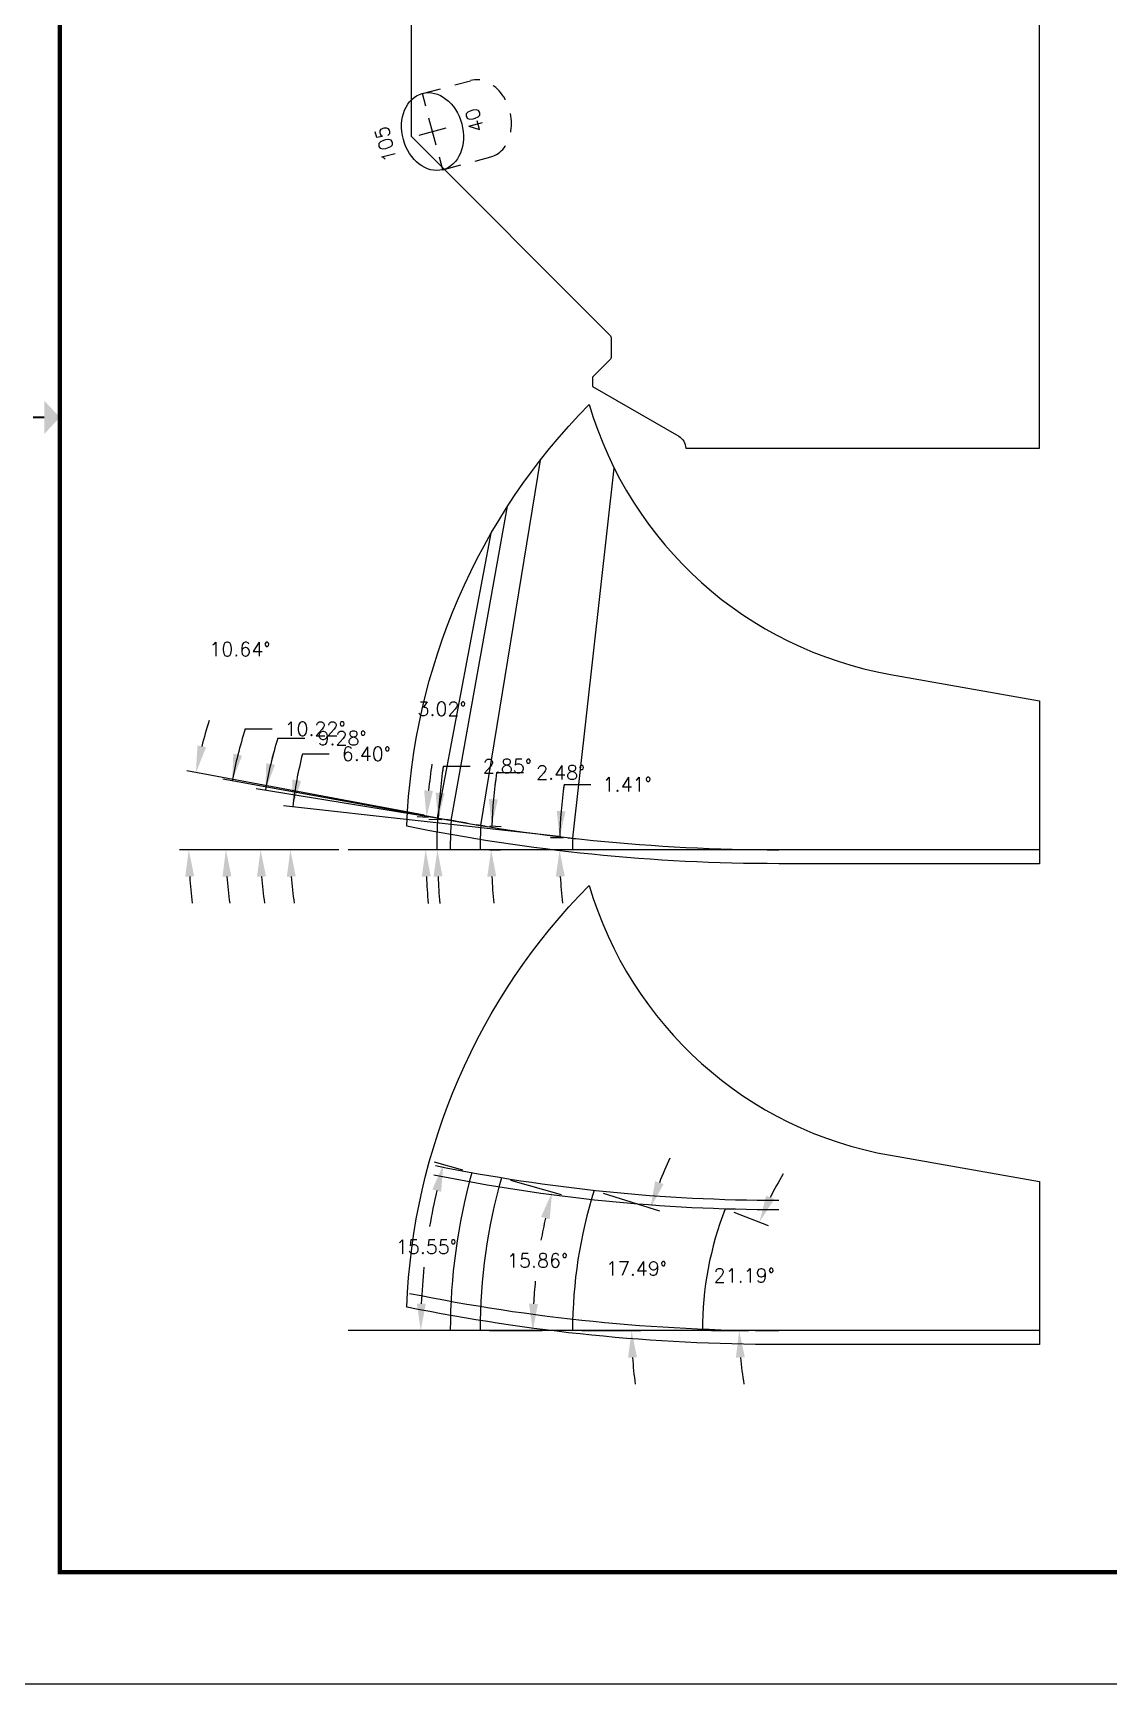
# Model space of a CAD drawing. Extents: x -22 to 22, y -21.4 to 26.8.
# Drawn here: x 0.44 to 7.66, y 0 to 11.08 of the extents above; entities that cross this region are included whole.
import ezdxf
from ezdxf.enums import TextEntityAlignment as Align

# ---------------------------------------------------------------- set-up
doc = ezdxf.new("R2010")
doc.units = 0
doc.header["$MEASUREMENT"] = 0
doc.header["$PDMODE"] = 3
doc.linetypes.add('CENTER2', pattern=[1.125, 0.75, -0.125, 0.125, -0.125])
doc.linetypes.add('HIDDEN2', pattern=[0.1875, 0.125, -0.0625])
doc.layers.get('0').update_dxf_attribs({"linetype": 'CONTINUOUS'})
doc.layers.get('Defpoints').update_dxf_attribs({"color": 10, "linetype": 'CONTINUOUS'})
doc.layers.add('Blade1', color=30, linetype='CONTINUOUS', true_color=0xff7f00)
for name, color, linetype in [('CLine', 5, 'CENTER2'), ('Dims', 4, 'CONTINUOUS'), ('Title Block', 7, 'CONTINUOUS')]:
    doc.layers.add(name, color=color, linetype=linetype)
doc.styles.add('RomanS', font='romans')
doc.dimstyles.get("Standard").update_dxf_attribs({"dimtxt": 0.094, "dimasz": 0.18, "dimexe": 0.0625, "dimexo": 0.0625, "dimgap": 0.09, "dimtad": 0, "dimtih": 1, "dimtoh": 1, "dimdec": 4, "dimzin": 4, "dimdsep": 46, "dimtxsty": 'RomanS', "dimcen": 0.09, "dimazin": 1, "dimtfac": 1, "dimtdec": 4, "dimtofl": 0, "dimtmove": 0, "dimatfit": 1, "dimfxl": 1, "dimtolj": 1, "dimtzin": 0, "dimarcsym": 0})

# ---------------------------------------------------------------- blocks, each defined once
blk = doc.blocks.new('COT_cblock')
at = {"layer": 'Title Block', "color": 8}
blk.add_lwpolyline([(0, 0), (22, 0), (22, 17), (0, 17)], close=True, dxfattribs=at)
at = {"layer": 'Title Block', "const_width": 0.03}
blk.add_lwpolyline([(21.38, 16.25), (0.62, 16.25), (0.62, 0.75), (21.38, 0.75)], close=True, dxfattribs=at)
at = {"layer": 'Title Block', "const_width": 0.015}
blk.add_lwpolyline([(0.44, 8.5), (0.515, 8.5)], dxfattribs=at)
at = {"layer": 'Title Block'}
blk.add_solid([(0.515, 8.387), (0.515, 8.612), (0.62, 8.5)], dxfattribs=at)
at = {"layer": 'Title Block', "color": 1, "style": 'RomanS', "flags": 8}
for tag, p in [('FNAME', (0.37, 3.75)), ('REVDATE', (0.37, 2.25)), ('USER', (0.37, 0.75))]:
    blk.add_attdef(tag, text='', height=0.047, rotation=90, dxfattribs=at).set_placement(p, align=Align.BOTTOM_LEFT)
at = {"layer": 'Title Block', "color": 3, "style": 'RomanS', "flags": 8}
for tag, height, p in [('DRAWN', 0.11, (16.95, 1.984)), ('TITL1', 0.125, (19.587, 1.684)), ('TITL2', 0.094, (19.587, 1.514)), ('TITL3', 0.094, (19.587, 1.374))]:
    blk.add_attdef(tag, text='', height=height, dxfattribs=at).set_placement(p, align=Align.MIDDLE_CENTER)
for tag, p in [('DDATE', (16.606, 1.672)), ('CHECK', (16.606, 1.406)), ('MATRL', (16.606, 1.149)), ('PDATE', (16.606, 0.883)), ('SCALE', (18.146, 0.855)), ('SHEET', (20.255, 0.855))]:
    blk.add_attdef(tag, text='', height=0.094, dxfattribs=at).set_placement(p, align=Align.MIDDLE_LEFT)
for tag, p in [('FSCM#', (18.587, 1.121)), ('DWG#', (20.06, 1.121)), ('REV#', (21.22, 1.121))]:
    blk.add_attdef(tag, text='', height=0.094, dxfattribs=at).set_placement(p, align=Align.TOP_CENTER)
blk = doc.blocks.new('*D84')
at = {"layer": 'Defpoints', "color": 0, "transparency": 16777216}
for p in [(4.063, 5.676), (3.975, 5.625), (4.062, 5.598), (7.197, 5.598)]:
    blk.add_point(p, dxfattribs=at)
at = {"layer": 'Dims', "color": 0, "lineweight": -2, "transparency": 16777216}
for p, q in [((4.005, 6.037), (4.185, 6.037)), ((4.001, 5.677), (3.914, 5.679)), ((4, 5.598), (3.913, 5.598))]:
    blk.add_line(p, q, dxfattribs=at)
for start, end in [(172.1799, 178.5854), (172.1824, 175.3839), (183.2015, 186.403)]:
    blk.add_arc((7.197, 5.598), 3.222, start, end, dxfattribs=at)
at = {"layer": 'Dims', "color": 0, "transparency": 16777216}
for points in [[(4.015, 5.856), (3.956, 5.859), (3.976, 5.678)], [(3.95, 5.417), (4.01, 5.419), (3.975, 5.598)]]:
    blk.add_solid(points, dxfattribs=at)
at = {"layer": 'Dims', "color": 0, "transparency": 16777216, "insert": (4.429, 6.037), "char_height": 0.094, "attachment_point": 5, "style": 'RomanS'}
blk.add_mtext('\\A1;1.41°', dxfattribs=at)
blk = doc.blocks.new('*D85')
at = {"layer": 'Defpoints', "color": 0, "transparency": 16777216}
for p in [(3.446, 5.761), (3.516, 5.651), (3.442, 5.598), (7.197, 5.598)]:
    blk.add_point(p, dxfattribs=at)
at = {"layer": 'Dims', "color": 0, "lineweight": -2, "transparency": 16777216}
for p, q in [((3.552, 6.116), (3.732, 6.116)), ((3.508, 5.758), (3.582, 5.755)), ((3.505, 5.598), (3.578, 5.598))]:
    blk.add_line(p, q, dxfattribs=at)
for start, end in [(171.9143, 177.5199), (171.916, 174.7179), (182.802, 185.6039)]:
    blk.add_arc((7.197, 5.598), 3.681, start, end, dxfattribs=at)
at = {"layer": 'Dims', "color": 0, "transparency": 16777216}
for points in [[(3.561, 5.935), (3.501, 5.939), (3.519, 5.758)], [(3.49, 5.418), (3.55, 5.419), (3.516, 5.598)]]:
    blk.add_solid(points, dxfattribs=at)
at = {"layer": 'Dims', "color": 0, "transparency": 16777216, "insert": (3.983, 6.116), "char_height": 0.094, "attachment_point": 5, "style": 'RomanS'}
blk.add_mtext('\\A1;2.48°', dxfattribs=at)
blk = doc.blocks.new('*D86')
at = {"layer": 'Defpoints', "color": 0, "transparency": 16777216}
for p in [(3.246, 5.795), (3.156, 5.665), (3.241, 5.598), (7.197, 5.598)]:
    blk.add_point(p, dxfattribs=at)
at = {"layer": 'Dims', "color": 0, "lineweight": -2, "transparency": 16777216}
for p, q in [((3.194, 6.158), (3.374, 6.158)), ((3.184, 5.798), (3.098, 5.802)), ((3.179, 5.598), (3.092, 5.598))]:
    blk.add_line(p, q, dxfattribs=at)
for start, end in [(172.0444, 177.1493), (172.0457, 174.5975), (182.5518, 185.1037)]:
    blk.add_arc((7.197, 5.598), 4.042, start, end, dxfattribs=at)
at = {"layer": 'Dims', "color": 0, "transparency": 16777216}
for points in [[(3.203, 5.977), (3.143, 5.981), (3.16, 5.799)], [(3.129, 5.418), (3.189, 5.419), (3.155, 5.598)]]:
    blk.add_solid(points, dxfattribs=at)
at = {"layer": 'Dims', "color": 0, "transparency": 16777216, "insert": (3.625, 6.158), "char_height": 0.094, "attachment_point": 5, "style": 'RomanS'}
blk.add_mtext('\\A1;2.85°', dxfattribs=at)
blk = doc.blocks.new('*D87')
at = {"layer": 'Defpoints', "color": 0, "transparency": 16777216}
for p in [(2.17, 5.695), (4.034, 5.679), (4.093, 5.672), (2.555, 5.598), (5.447, 5.598)]:
    blk.add_point(p, dxfattribs=at)
at = {"layer": 'Dims', "color": 0, "lineweight": -2, "transparency": 16777216}
for p, q in [((2.249, 6.241), (2.429, 6.241)), ((3.971, 5.686), (2.122, 5.893)), ((2.493, 5.598), (2.105, 5.598))]:
    blk.add_line(p, q, dxfattribs=at)
for start, end in [(165.6124, 173.5975), (165.6173, 169.6074), (183.9901, 187.9803)]:
    blk.add_arc((4.753, 5.598), 2.585, start, end, dxfattribs=at)
at = {"layer": 'Dims', "color": 0, "transparency": 16777216}
for points in [[(2.24, 6.06), (2.18, 6.069), (2.184, 5.887)], [(2.144, 5.417), (2.204, 5.419), (2.168, 5.598)]]:
    blk.add_solid(points, dxfattribs=at)
at = {"layer": 'Dims', "color": 0, "transparency": 16777216, "insert": (2.678, 6.241), "char_height": 0.094, "attachment_point": 5, "style": 'RomanS'}
blk.add_mtext('\\A1;6.40°', dxfattribs=at)
blk = doc.blocks.new('*D88')
at = {"layer": 'Defpoints', "color": 0, "transparency": 16777216}
for p in [(3.416, 5.766), (1.971, 5.732), (3.475, 5.756), (2.555, 5.598), (5.447, 5.598)]:
    blk.add_point(p, dxfattribs=at)
at = {"layer": 'Dims', "color": 0, "lineweight": -2, "transparency": 16777216}
for p, q in [((2.084, 6.347), (2.264, 6.347)), ((3.354, 5.776), (1.938, 6.007)), ((2.493, 5.598), (1.905, 5.598))]:
    blk.add_line(p, q, dxfattribs=at)
for start, end in [(162.3655, 170.7169), (162.3711, 166.544), (184.1729, 188.3458)]:
    blk.add_arc((4.44, 5.598), 2.472, start, end, dxfattribs=at)
at = {"layer": 'Dims', "color": 0, "transparency": 16777216}
for points in [[(2.065, 6.168), (2.006, 6.179), (2, 5.997)], [(1.944, 5.417), (2.004, 5.419), (1.968, 5.598)]]:
    blk.add_solid(points, dxfattribs=at)
at = {"layer": 'Dims', "color": 0, "transparency": 16777216, "insert": (2.515, 6.347), "char_height": 0.094, "attachment_point": 5, "style": 'RomanS'}
blk.add_mtext('\\A1;9.28°', dxfattribs=at)
blk = doc.blocks.new('*D89')
at = {"layer": 'Defpoints', "color": 0, "transparency": 16777216}
for p in [(3.217, 5.8), (3.276, 5.79), (1.74, 5.753), (2.555, 5.598), (5.447, 5.598)]:
    blk.add_point(p, dxfattribs=at)
at = {"layer": 'Dims', "color": 0, "lineweight": -2, "transparency": 16777216}
for p, q in [((1.865, 6.409), (2.045, 6.409)), ((3.155, 5.811), (1.715, 6.071)), ((2.493, 5.598), (1.673, 5.598))]:
    blk.add_line(p, q, dxfattribs=at)
for start, end in [(161.8511, 169.7833), (161.8558, 165.8196), (183.9638, 187.9275)]:
    blk.add_arc((4.338, 5.598), 2.602, start, end, dxfattribs=at)
at = {"layer": 'Dims', "color": 0, "transparency": 16777216}
for points in [[(1.844, 6.229), (1.785, 6.242), (1.777, 6.06)], [(1.712, 5.417), (1.772, 5.419), (1.735, 5.598)]]:
    blk.add_solid(points, dxfattribs=at)
at = {"layer": 'Dims', "color": 0, "transparency": 16777216, "insert": (2.334, 6.409), "char_height": 0.094, "attachment_point": 5, "style": 'RomanS'}
blk.add_mtext('\\A1;10.22°', dxfattribs=at)
blk = doc.blocks.new('*D116')
at = {"layer": 'Defpoints', "color": 0, "transparency": 16777216}
for p in [(3.156, 5.811), (3.077, 5.671), (3.151, 5.598), (7.197, 5.598)]:
    blk.add_point(p, dxfattribs=at)
at = {"layer": 'Dims', "color": 0, "lineweight": -2, "transparency": 16777216}
for p, q in [((3.094, 5.815), (3.02, 5.819)), ((3.088, 5.598), (3.014, 5.598))]:
    blk.add_line(p, q, dxfattribs=at)
for start, end in [(171.9724, 174.4756), (182.5032, 185.0063)]:
    blk.add_arc((7.197, 5.598), 4.12, start, end, dxfattribs=at)
at = {"layer": 'Dims', "color": 0, "transparency": 16777216}
for points in [[(3.125, 5.993), (3.066, 5.997), (3.082, 5.815)], [(3.05, 5.418), (3.11, 5.419), (3.076, 5.598)]]:
    blk.add_solid(points, dxfattribs=at)
at = {"layer": 'Dims', "color": 0, "transparency": 16777216, "insert": (3.186, 6.543), "char_height": 0.094, "attachment_point": 5, "style": 'RomanS'}
blk.add_mtext('\\A1;3.02°', dxfattribs=at)
blk = doc.blocks.new('*D117')
at = {"layer": 'Defpoints', "color": 0, "transparency": 16777216}
for p in [(1.491, 5.772), (3.127, 5.817), (3.186, 5.806), (2.555, 5.598), (5.447, 5.598)]:
    blk.add_point(p, dxfattribs=at)
at = {"layer": 'Dims', "color": 0, "lineweight": -2, "transparency": 16777216}
for p, q in [((3.066, 5.829), (1.473, 6.128)), ((2.493, 5.598), (1.423, 5.598))]:
    blk.add_line(p, q, dxfattribs=at)
for start, end in [(162.009, 165.6852), (183.6762, 187.3523)]:
    blk.add_arc((4.292, 5.598), 2.806, start, end, dxfattribs=at)
at = {"layer": 'Dims', "color": 0, "transparency": 16777216}
for points in [[(1.602, 6.286), (1.544, 6.298), (1.534, 6.116)], [(1.462, 5.417), (1.522, 5.419), (1.486, 5.598)]]:
    blk.add_solid(points, dxfattribs=at)
at = {"layer": 'Dims', "color": 0, "transparency": 16777216, "insert": (1.829, 6.943), "char_height": 0.094, "attachment_point": 5, "style": 'RomanS'}
blk.add_mtext('\\A1;10.64°', dxfattribs=at)
blk = doc.blocks.new('*D136')
at = {"layer": 'Defpoints', "color": 0, "transparency": 16777216}
for p in [(4.207, 3.313), (4.515, 2.924), (4.062, 2.371), (7.197, 2.371)]:
    blk.add_point(p, dxfattribs=at)
at = {"layer": 'Dims', "color": 0, "lineweight": -2, "transparency": 16777216}
for p, q in [((4.267, 3.294), (4.645, 3.175)), ((4.125, 2.371), (4.521, 2.371))]:
    blk.add_line(p, q, dxfattribs=at)
for start, end in [(154.9791, 158.7464), (183.7673, 187.5346)]:
    blk.add_arc((7.197, 2.371), 2.738, start, end, dxfattribs=at)
at = {"layer": 'Dims', "color": 0, "transparency": 16777216}
for points in [[(4.673, 3.354), (4.617, 3.374), (4.585, 3.194)], [(4.435, 2.19), (4.495, 2.192), (4.459, 2.371)]]:
    blk.add_solid(points, dxfattribs=at)
at = {"layer": 'Dims', "color": 0, "transparency": 16777216, "insert": (4.491, 2.787), "char_height": 0.094, "attachment_point": 5, "style": 'RomanS'}
blk.add_mtext('\\A1;17.49°', dxfattribs=at)
blk = doc.blocks.new('*D137')
at = {"layer": 'Defpoints', "color": 0, "transparency": 16777216}
for p in [(3.585, 3.398), (3.853, 2.995), (3.442, 2.371), (7.197, 2.371)]:
    blk.add_point(p, dxfattribs=at)
at = {"layer": 'Dims', "color": 0, "lineweight": -2, "transparency": 16777216}
for p, q in [((3.645, 3.38), (3.985, 3.284)), ((3.505, 2.371), (3.858, 2.371))]:
    blk.add_line(p, q, dxfattribs=at)
for start, end in [(167.17, 169.7315), (174.3929, 176.9676)]:
    blk.add_arc((7.197, 2.371), 3.401, start, end, dxfattribs=at)
at = {"layer": 'Dims', "color": 0, "transparency": 16777216}
for points in [[(3.851, 3.134), (3.909, 3.119), (3.925, 3.301)], [(3.83, 2.55), (3.77, 2.552), (3.795, 2.371)]]:
    blk.add_solid(points, dxfattribs=at)
at = {"layer": 'Dims', "color": 0, "transparency": 16777216, "insert": (3.828, 2.841), "char_height": 0.094, "attachment_point": 5, "style": 'RomanS'}
blk.add_mtext('\\A1;15.86°', dxfattribs=at)
blk = doc.blocks.new('*D138')
at = {"layer": 'Defpoints', "color": 0, "transparency": 16777216}
for p in [(3.386, 3.432), (3.111, 3.119), (3.241, 2.371), (7.197, 2.371)]:
    blk.add_point(p, dxfattribs=at)
at = {"layer": 'Dims', "color": 0, "lineweight": -2, "transparency": 16777216}
for p, q in [((3.326, 3.449), (3.135, 3.502)), ((3.179, 2.371), (2.98, 2.371))]:
    blk.add_line(p, q, dxfattribs=at)
for start, end in [(166.9294, 170.3114), (174.1264, 177.5171)]:
    blk.add_arc((7.197, 2.371), 4.154, start, end, dxfattribs=at)
at = {"layer": 'Dims', "color": 0, "transparency": 16777216}
for points in [[(3.121, 3.318), (3.18, 3.303), (3.195, 3.485)], [(3.077, 2.551), (3.017, 2.552), (3.043, 2.371)]]:
    blk.add_solid(points, dxfattribs=at)
at = {"layer": 'Dims', "color": 0, "transparency": 16777216, "insert": (3.081, 2.933), "char_height": 0.094, "attachment_point": 5, "style": 'RomanS'}
blk.add_mtext('\\A1;15.55°', dxfattribs=at)
blk = doc.blocks.new('*D142')
at = {"layer": 'Defpoints', "color": 0, "transparency": 16777216}
for p in [(5.087, 3.189), (5.242, 2.863), (4.934, 2.371), (7.197, 2.371)]:
    blk.add_point(p, dxfattribs=at)
at = {"layer": 'Dims', "color": 0, "lineweight": -2, "transparency": 16777216}
for p, q in [((5.145, 3.167), (5.375, 3.077)), ((4.996, 2.371), (5.243, 2.371))]:
    blk.add_line(p, q, dxfattribs=at)
for start, end in [(148.572, 153.6894), (185.1173, 190.2346)]:
    blk.add_arc((7.197, 2.371), 2.016, start, end, dxfattribs=at)
at = {"layer": 'Dims', "color": 0, "transparency": 16777216}
for points in [[(5.417, 3.253), (5.362, 3.277), (5.317, 3.1)], [(5.159, 2.19), (5.219, 2.193), (5.181, 2.371)]]:
    blk.add_solid(points, dxfattribs=at)
at = {"layer": 'Dims', "color": 0, "transparency": 16777216, "insert": (5.215, 2.742), "char_height": 0.094, "attachment_point": 5, "style": 'RomanS'}
blk.add_mtext('\\A1;21.19°', dxfattribs=at)
blk = doc.blocks.new('CMark')
at = {"layer": 'CLine'}
for p, q in [((-0.094, 0), (0.094, 0)), ((0, 0.094), (0, -0.094))]:
    blk.add_line(p, q, dxfattribs=at)
blk = doc.blocks.new('1313@40')
for p, q in [((-0.265, 0), (-0.177, 0)), ((0.177, 0), (0.264, 0))]:
    blk.add_line(p, q)
at = {"color": 8, "linetype": 'HIDDEN2'}
for p, q in [((-0.265, 0), (-0.265, -0.334)), ((0.264, 0), (0.264, -0.334))]:
    blk.add_line(p, q, dxfattribs=at)
blk.add_ellipse((0, 0), major_axis=(0.265, 0), ratio=0.765974)
blk.add_ellipse((0, -0.334), major_axis=(-0.265, 0), ratio=0.765974, start_param=0, end_param=3.141593, dxfattribs=at)
blk.add_blockref('CMark', (0, 0))
at = {"style": 'RomanS'}
blk.add_text('40', height=0.094, dxfattribs=at).set_placement((0, -0.292), align=Align.MIDDLE_CENTER)
blk.add_attdef('ANG', text='', height=0.094, dxfattribs=at).set_placement((0, 0.251), align=Align.BOTTOM_CENTER)

msp = doc.modelspace()

# ---------------------------------------------------------------- linework, layer by layer
for p, q in [((3.12697, 5.81702), (3.18594, 5.80595)), ((3.27585, 5.78962), (3.2168, 5.80027)), ((3.47515, 5.75587), (3.41594, 5.76555)), ((4.03357, 5.67896), (4.0932, 5.67226))]:
    msp.add_line(p, q)
at = {"color": 1}
for p, q in [((5.44683, 5.59823), (2.55509, 5.59823)), ((5.44683, 5.59823), (2.55509, 5.59823)), ((7.19683, 5.59823), (5.44683, 5.59823)), ((7.19683, 5.59823), (5.44683, 5.59823)), ((5.44683, 2.37124), (2.55509, 2.37124)), ((7.19683, 2.37124), (5.44683, 2.37124))]:
    msp.add_line(p, q, dxfattribs=at)
msp.add_lwpolyline([(4.77496, 8.37317, -0.26794919), (4.82183, 8.29198), (4.91308, 8.29198), (7.19683, 8.29198), (7.19683, 14.00791), (4.92881, 14.61562, 0.49314543), (3.04058, 13.16673), (2.97808, 12.38573), (2.97808, 10.38573), (4.31268, 9.05114, -0.19891237), (4.32183, 9.02904), (4.32183, 8.9074, -0.19891237), (4.31268, 8.8853), (4.19683, 8.76945), (4.19683, 8.70695)], format="xyb", close=True)
msp.add_lwpolyline([(4.77496, 8.37317, -0.26794919), (4.82183, 8.29198), (4.91308, 8.29198), (7.19683, 8.29198), (7.19683, 14.00791), (4.92881, 14.61562, 0.49314543), (3.04058, 13.16673), (2.97808, 12.38573), (2.97808, 10.38573), (4.31268, 9.05114, -0.19891237), (4.32183, 9.02904), (4.32183, 8.9074, -0.19891237), (4.31268, 8.8853), (4.19683, 8.76945), (4.19683, 8.70695)], format="xyb", close=True)
at = {"flags": 128}
for points in [[(7.19683, 5.50448), (5.44683, 5.50448, -0.05032177), (2.94978, 5.75643, -0.18775011), (4.17423, 8.58593, 0.28525118), (6.19725, 6.77449), (7.19683, 6.59823), (7.19683, 5.59823)], [(7.19683, 5.50448), (5.44683, 5.50448, -0.05032177), (2.94978, 5.75643, -0.18775011), (4.17423, 8.58593, 0.28525118), (6.19725, 6.77449), (7.19683, 6.59823), (7.19683, 5.59823)], [(7.19683, 2.27749), (5.44683, 2.27749, -0.05032177), (2.94978, 2.52944, -0.18775011), (4.17423, 5.35894, 0.28525118), (6.19725, 3.54749), (7.19683, 3.37124), (7.19683, 2.37124)]]:
    msp.add_lwpolyline(points, format="xyb", close=True, dxfattribs=at)
for centre, radius, start, end in [((5.44683, 18.00448), 12.40625, 258.47682, 270), ((5.44683, 18.00448), 12.40625, 258.47682, 270), ((7.19683, 5.59823), 4.046, 176.978728, 180), ((7.19683, 5.59823), 3.9554, 177.149349, 180), ((7.19683, 5.59823), 3.75481, 177.519873, 180), ((7.19683, 5.59823), 3.1344, 178.585435, 180), ((7.19683, 2.37124), 3.9554, 164.446451, 180), ((7.19683, 2.37124), 3.75481, 164.137554, 180), ((7.19683, 2.37124), 3.1344, 162.513719, 180), ((7.19683, 2.37124), 2.26293, 158.806677, 180), ((5.44683, 14.77749), 12.40625, 258.47682, 270)]:
    msp.add_arc(centre, radius, start, end)
at = {"color": 1}
for radius in [11.53125, 11.59375]:
    msp.add_arc((5.44683, 14.77749), radius, 258.47682, 270, dxfattribs=at)
at = {"layer": 'Dims'}
for p, q in [((3.44554, 5.76071), (3.84638, 8.21299)), ((4.06339, 5.67561), (4.342, 8.15857)), ((3.24632, 5.79495), (3.62634, 7.90346)), ((3.15646, 5.81148), (3.51525, 7.72154))]:
    msp.add_line(p, q, dxfattribs=at)

# ---------------------------------------------------------------- block references
at = {"layer": 'Blade1', "rotation": 105}
msp.add_blockref('1313@40', (3.12231, 10.41733), dxfattribs=at).add_auto_attribs({'ANG': '105'})
at = {"layer": 'CLine'}
msp.add_blockref('COT_cblock', (0, 0), dxfattribs=at)

# ---------------------------------------------------------------- dimensions: what is measured, and where the dimension line sits
at = {"layer": 'Dims'}
dim = msp.add_angular_dim_2l(base=(1.491166, 5.77179), line1=((5.446834, 5.598233), (2.555093, 5.598233)), line2=((3.126973, 5.817023), (3.185942, 5.805946)), dimstyle='Standard', dxfattribs=at)
dim.commit()
dim.dimension.update_dxf_attribs({"geometry": '*D117', "text_midpoint": (1.828817, 6.942602), "dimtype": 162})
dim = msp.add_angular_dim_3p(base=(3.07707, 5.67065), center=(7.19683, 5.59823), p1=(3.15646, 5.81148), p2=(3.15083, 5.59823), dimstyle='Standard', dxfattribs=at)
dim.commit()
dim.dimension.update_dxf_attribs({"geometry": '*D116', "text_midpoint": (3.1863, 6.54338), "dimtype": 165})
for base, line1, line2, picture, middle in [((1.73998, 5.75282), ((5.44683, 5.59823), (2.55509, 5.59823)), ((3.27585, 5.78962), (3.2168, 5.80027)), '*D89', (2.33404, 6.40885)), ((1.97117, 5.73168), ((5.44683, 5.59823), (2.55509, 5.59823)), ((3.47515, 5.75587), (3.41594, 5.76555)), '*D88', (2.51487, 6.34712)), ((2.169528, 5.694505), ((5.446834, 5.598233), (2.555093, 5.598233)), ((4.033574, 5.678955), (4.0932, 5.672264)), '*D87', (2.677719, 6.240607))]:
    dim = msp.add_angular_dim_2l(base=base, line1=line1, line2=line2, dimstyle='Standard', dxfattribs=at)
    dim.commit()
    dim.dimension.update_dxf_attribs({"geometry": picture, "text_midpoint": middle})
for base, center, p1, p2, picture, middle in [((3.15555, 5.66526), (7.19683, 5.59823), (3.24632, 5.79495), (3.24143, 5.59823), '*D86', (3.62504, 6.15765)), ((3.51613, 5.65134), (7.19683, 5.59823), (3.44554, 5.76071), (3.44203, 5.59823), '*D85', (3.98348, 6.116)), ((3.97517, 5.62475), (7.19683, 5.59823), (4.06339, 5.67561), (4.06243, 5.59823), '*D84', (4.42945, 6.0366)), ((3.11066, 3.11891), (7.19683, 2.37124), (3.38627, 3.43184), (3.24143, 2.37124), '*D138', (3.08103, 2.93333)), ((4.51526, 2.92449), (7.19683, 2.37124), (4.20728, 3.31306), (4.06243, 2.37124), '*D136', (4.4906, 2.78744)), ((3.8532, 2.99547), (7.19683, 2.37124), (3.58501, 3.39754), (3.44203, 2.37124), '*D137', (3.82796, 2.84058)), ((5.24179, 2.86336), (7.19683, 2.37124), (5.08695, 3.18932), (4.9339, 2.37124), '*D142', (5.21519, 2.74197))]:
    dim = msp.add_angular_dim_3p(base=base, center=center, p1=p1, p2=p2, dimstyle='Standard', dxfattribs=at)
    dim.commit()
    dim.dimension.update_dxf_attribs({"geometry": picture, "text_midpoint": middle})

doc.saveas('drawing.dxf')
